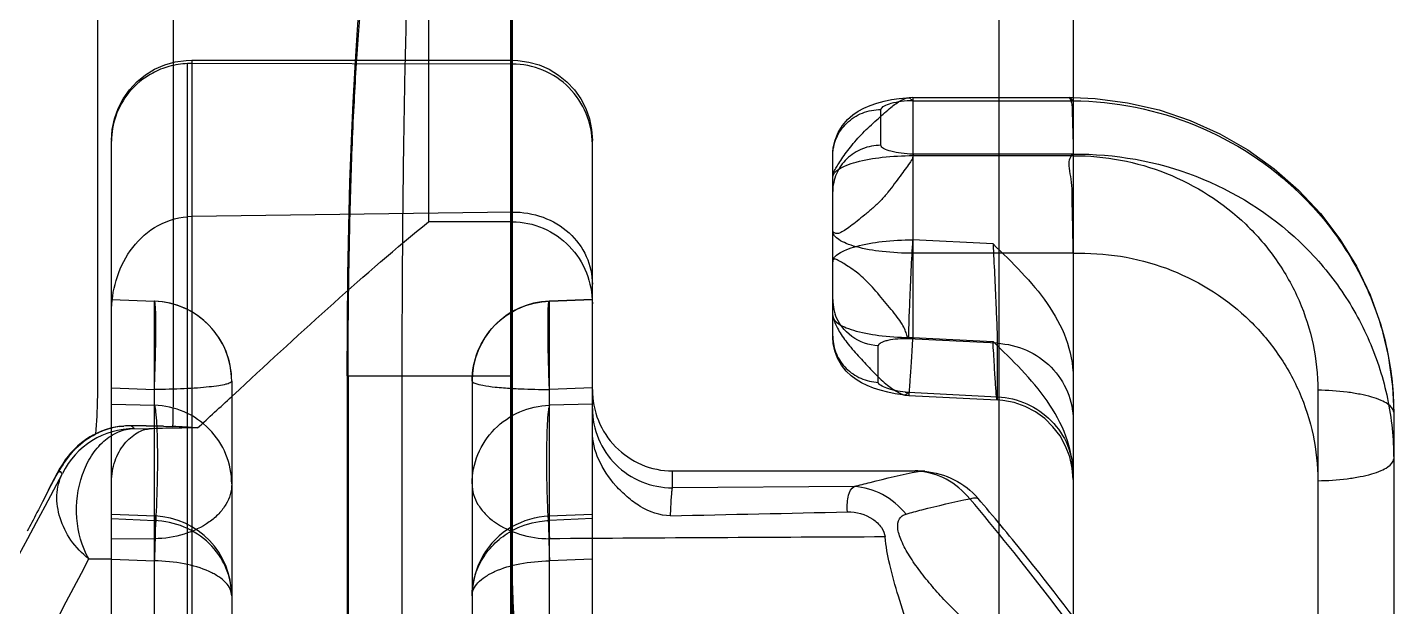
# Model space of a CAD drawing. Header units: millimetres. Extents: x 28656 to 29764, y -21384 to -20601.
# Drawn here: x 28895.61 to 28904.3, y -20733.24 to -20729.55 of the extents above; entities that cross this region are included whole.
import ezdxf

# ---------------------------------------------------------------- set-up
doc = ezdxf.new("R2010")
doc.units = ezdxf.units.MM
doc.header["$LTSCALE"] = 8
doc.layers.add('Cav-cor', color=30, linetype='Continuous')
doc.layers.add('dim', color=3, linetype='Continuous', lineweight=15)

# ---------------------------------------------------------------- blocks, each defined once
blk = doc.blocks.new('20160903.083130')
at = {"layer": 'Cav-cor', "color": 241}
for p, q in [((-0.8968, 53.6304), (-0.8968, 51.349)), ((-0.2369, 23.4378), (-0.2369, 53.3917)), ((0.6556, 53.2434), (0.6556, 50.7042)), ((-0.7761, 52.8474), (-0.7761, 51.349)), ((-0.3702, 52.768), (-0.3702, 51.6299)), ((0.5371, 52.6975), (0.5371, 50.6598)), ((-0.2398, 52.2914), (-0.2398, 50.3998)), ((-0.7536, 50.5378), (-0.7536, 51.8818)), ((-0.7469, 51.8869), (-0.7469, 49.0643)), ((-0.7469, 51.8869), (-0.7469, 51.8819)), ((-0.7469, 51.8869), (-0.2369, 51.8869)), ((-0.2369, 51.8809), (-0.7469, 51.882)), ((0.3496, 51.7516), (0.3496, 51.8085)), ((0.4006, 51.8275), (0.3947, 51.8274)), ((0.3949, 51.8274), (0.395, 51.8274)), ((0.395, 51.8274), (0.4006, 51.8226)), ((0.4006, 51.8275), (0.4006, 51.4458)), ((0.4006, 51.8275), (0.6498, 51.8275)), ((0.4006, 51.8226), (0.6556, 51.8226)), ((0.6556, 51.8226), (0.6493, 51.8275)), ((0.6497, 51.8275), (0.6556, 51.8275)), ((-0.8744, 46.3274), (-0.8744, 51.7583)), ((-0.1094, 46.3274), (-0.1094, 51.7588)), ((0.2731, 51.4466), (0.2731, 51.7364)), ((0.6556, 51.7375), (0.4006, 51.7375)), ((0.4006, 51.7352), (0.6556, 51.7352)), ((-0.7469, 51.6381), (-0.7536, 51.6377)), ((-0.2369, 51.6454), (-0.7469, 51.6381)), ((-0.2369, 51.6299), (-0.3702, 51.6299)), ((0.5281, 51.5947), (0.4006, 51.6011)), ((0.6556, 51.5798), (0.4006, 51.5798)), ((-0.8744, 51.5062), (-0.806, 51.5037)), ((-0.8744, 51.5061), (-0.8062, 51.5036)), ((-0.8062, 51.5037), (-0.8062, 51.5036)), ((-0.8062, 46.7974), (-0.8062, 51.5036)), ((-0.1778, 51.5037), (-0.1094, 51.5062)), ((-0.1094, 51.5061), (-0.1776, 51.5036)), ((-0.1776, 51.5037), (-0.1776, 51.5036)), ((-0.1776, 46.7974), (-0.1776, 51.5036)), ((0.5348, 51.4365), (0.3939, 51.4436)), ((0.4006, 51.4458), (0.5281, 51.4394)), ((0.5348, 51.4365), (0.5348, 51.3514)), ((0.3456, 51.3743), (0.3456, 51.4327)), ((-0.6832, 51.3763), (-0.6832, 46.62)), ((-0.4994, 51.3845), (-0.4994, 49.9584)), ((-0.4994, 51.3845), (-0.2369, 51.3845)), ((-0.498, 51.3845), (-0.498, 49.936)), ((-0.4119, 50.1227), (-0.4119, 51.3845)), ((-0.3007, 51.3763), (-0.3007, 46.62)), ((-0.8744, 51.3655), (-0.8062, 51.363)), ((-0.6832, 51.3519), (-0.671, 51.3631)), ((-0.1094, 51.3655), (-0.1776, 51.363)), ((0.3881, 51.354), (0.3883, 51.354)), ((0.3883, 51.354), (0.3939, 51.3585)), ((0.3939, 51.3585), (0.5348, 51.3514)), ((0.3939, 51.3585), (0.3941, 51.3537)), ((0.3942, 51.3536), (0.5345, 51.3465)), ((1.0448, 51.3619), (1.0448, 50.7249)), ((-0.8744, 51.3395), (-0.8062, 51.338)), ((-0.1094, 51.3395), (-0.1776, 51.338)), ((1.1656, 51.3268), (1.1656, 50.7599)), ((-0.861, 51.3042), (-0.8549, 51.3049)), ((-0.8385, 51.3008), (-0.8148, 51.3003)), ((-0.7918, 51.3047), (-0.8309, 51.3053)), ((-0.8194, 51.3051), (-0.809, 51.305)), ((-0.809, 51.305), (-0.7918, 51.3047)), ((-0.7918, 51.3047), (-0.7768, 51.3042)), ((-0.7377, 51.3018), (-0.7469, 51.3018)), ((-0.9591, 51.2319), (-0.9745, 51.2031)), ((-0.9692, 51.2132), (-0.9559, 51.2381)), ((-0.9559, 51.2381), (-0.958, 51.234)), ((0.0181, 51.2065), (0.0181, 51.2334)), ((0.0181, 51.2334), (0.4043, 51.2334)), ((0.4089, 51.2327), (0.4043, 51.2334)), ((-0.9745, 51.2031), (-0.9692, 51.2132)), ((0.3074, 51.2086), (0.0181, 51.2065)), ((-0.8744, 51.1648), (-0.8051, 51.1618)), ((-0.8744, 51.1575), (-0.8062, 51.1545)), ((-0.8062, 51.1545), (-0.8052, 51.1618)), ((-0.1787, 51.1618), (-0.1094, 51.1648)), ((-0.1776, 51.1545), (-0.1786, 51.1618)), ((-0.1094, 51.1575), (-0.1776, 51.1545)), ((-0.8744, 51.1259), (-0.8062, 51.1255)), ((-0.9105, 51.0936), (-0.8744, 51.0933)), ((-0.8744, 51.0932), (-0.8062, 51.0903)), ((-0.1094, 51.0932), (-0.1776, 51.0903)), ((-0.2369, 51.0578), (-0.2369, 51.0588)), ((-0.2369, 51.0584), (-0.2352, 51.0132)), ((-0.2367, 51.0366), (-0.2367, 51.0376))]:
    blk.add_line(p, q, dxfattribs=at)
for points in [[(-0.487, 51.876), (-0.4838, 51.9275), (-0.4803, 51.9746), (-0.4765, 52.0176), (-0.4726, 52.0568)], [(-0.8744, 51.7594), (-0.8732, 51.7768), (-0.8697, 51.7938), (-0.8639, 51.8102), (-0.8559, 51.8256), (-0.8459, 51.8398), (-0.8341, 51.8525), (-0.8206, 51.8635), (-0.8058, 51.8726), (-0.7898, 51.8795), (-0.7731, 51.8842), (-0.7559, 51.8866), (-0.7469, 51.8869)], [(-0.4994, 51.3845), (-0.4991, 51.4638), (-0.4982, 51.5454), (-0.4968, 51.6218), (-0.495, 51.6929), (-0.4927, 51.7589), (-0.49, 51.8199), (-0.487, 51.876)], [(-0.2369, 51.8869), (-0.2279, 51.8865), (-0.2107, 51.8841), (-0.194, 51.8794), (-0.1781, 51.8725), (-0.1632, 51.8634), (-0.1498, 51.8524), (-0.1379, 51.8397), (-0.1279, 51.8255), (-0.1199, 51.8101), (-0.1141, 51.7937), (-0.1106, 51.7767), (-0.1094, 51.7594)], [(0.2731, 51.7364), (0.2739, 51.7476), (0.2767, 51.7598), (0.2817, 51.772), (0.2886, 51.7832), (0.2968, 51.7927), (0.3053, 51.8002), (0.3138, 51.806), (0.3227, 51.8109), (0.3325, 51.8152), (0.3433, 51.8188), (0.3547, 51.8218), (0.3667, 51.8243), (0.3788, 51.826), (0.3906, 51.8272), (0.3948, 51.8274)], [(0.6556, 51.8275), (0.6906, 51.8259), (0.7421, 51.8194), (0.7926, 51.8078), (0.8418, 51.7913), (0.889, 51.77), (0.9338, 51.7443), (0.9757, 51.7143), (1.0143, 51.6804), (1.0492, 51.6429), (1.08, 51.6023), (1.1064, 51.559), (1.1281, 51.5134), (1.1451, 51.466), (1.157, 51.4173), (1.1638, 51.3677), (1.1656, 51.3268)], [(0.3881, 51.354), (0.3841, 51.3545), (0.3725, 51.3562), (0.3605, 51.3586), (0.3488, 51.3617), (0.3378, 51.3652), (0.3278, 51.3692), (0.3187, 51.3737), (0.3105, 51.3788), (0.3025, 51.3848), (0.2945, 51.3924), (0.2869, 51.4019), (0.2806, 51.4129), (0.2762, 51.4246), (0.2738, 51.4361), (0.2731, 51.4464)], [(0.6556, 51.2195), (0.6542, 51.2378), (0.6502, 51.2558), (0.6437, 51.273), (0.6347, 51.2891), (0.6235, 51.3037), (0.6103, 51.3166), (0.5955, 51.3274), (0.5792, 51.336), (0.5618, 51.3421), (0.5437, 51.3457), (0.5345, 51.3465)]]:
    blk.add_lwpolyline(points, dxfattribs=at)
for centre, radius, start, end in [((-0.7472, 51.7541), 0.1279, 89.8887, 92.8786), ((-0.8107, 51.3763), 0.1275, 0, 87.911), ((-0.1732, 51.3763), 0.1275, 92.088, 180), ((0.3441, 51.5061), 0.071, 180.0254, 192.9011), ((0.3445, 51.5062), 0.0715, 192.924, 199.5152), ((0.3436, 51.4477), 0.0705, 180.0002, 181.0779), ((-12.2289, 63.8624), 17.024, 312.45397, 312.70334), ((0.4006, 51.4809), 0.1274, 264.2623, 267.1161), ((0.4009, 51.4891), 0.1308, 264.5899, 266.9306), ((0.5282, 51.2219), 0.1297, 86.7296, 87.1159), ((-1.5058, 51.3487), 0.609, 354.6734, 0.021), ((-2.1488, 51.3486), 1.3728, 358.1477, 0.0158), ((-0.8435, 51.1779), 0.1275, 97.8747, 151.8374), ((-0.838, 51.1733), 0.1275, 90.0149, 153.9096), ((-0.8423, 51.1777), 0.128, 104.5352, 116.5096), ((-0.8445, 51.1858), 0.1195, 97.9164, 104.509), ((-0.8442, 51.1777), 0.1276, 89.6234, 94.8296), ((-0.8833, 45.211), 6.0945, 89.50736, 89.62436), ((-0.8497, 49.1881), 2.1172, 89.1799, 89.4908), ((-0.9522, 48.1402), 3.1689, 86.1199, 86.8275), ((-0.6942, 51.0725), 0.3088, 146.6565, 147.6885), ((77.0006, 9.3123), 88.5084, 151.732761, 152.943348), ((0.4043, 51.0529), 0.1805, 85.0591, 89.9836), ((0.4149, 51.1429), 0.09, 86.8845, 93.8129), ((-2.1135, 48.9402), 3.4515, 38.784, 40.6722), ((-0.8107, 51.0344), 0.1275, 360, 87.5185), ((-1.7738, 139.674), 88.5299, 271.15776, 271.339968), ((-0.1732, 51.0344), 0.1275, 120.0808, 180), ((1.1562, -143.4275), 194.5575, 90.235525, 90.392789), ((-2.6037, 48.5419), 4.0831, 35.9066, 38.8327), ((0.3881, 51.0593), 0.625, 180, 223.1593), ((0.3871, 51.0525), 0.624, 180.0042, 222.3922), ((0.3863, 51.0524), 0.6232, 180.0002, 181.3611)]:
    blk.add_arc(centre, radius, start, end, dxfattribs=at)
at = {"layer": 'Cav-cor', "color": 241, "extrusion": (0, 0, -1)}
blk.add_ellipse((-0.9086, 51.349), major_axis=(0.1225, 0.25), ratio=0.021902, start_param=2.182808, end_param=2.566728, dxfattribs=at)
at = {"layer": 'Cav-cor', "color": 241}
for points, knots in [([(-0.4119, 51.3845), (-0.4119, 51.4465), (-0.4115, 51.5687), (-0.4096, 51.7474), (-0.4065, 51.9148), (-0.4028, 52.0442), (-0.3991, 52.137), (-0.3962, 52.1969), (-0.393, 52.2493), (-0.3897, 52.2937), (-0.3861, 52.3297), (-0.3824, 52.3572), (-0.379, 52.3748), (-0.3759, 52.3844), (-0.3743, 52.3878), (-0.3734, 52.3891)], [0, 0, 0, 0, 0.184633, 0.364175, 0.532615, 0.683285, 0.749873, 0.809621, 0.861903, 0.906223, 0.942247, 0.969811, 0.988944, 0.995437, 1, 1, 1, 1]), ([(-0.498, 51.3845), (-0.498, 51.4341), (-0.4973, 51.5319), (-0.4943, 51.675), (-0.4892, 51.8088), (-0.4819, 51.9278), (-0.474, 52.0152), (-0.4663, 52.0737), (-0.4607, 52.108), (-0.4548, 52.1355), (-0.4488, 52.1562), (-0.4428, 52.1703), (-0.4376, 52.1772), (-0.4349, 52.1787)], [0, 0, 0, 0, 0.185528, 0.366107, 0.535565, 0.68673, 0.812503, 0.86407, 0.907473, 0.942523, 0.969276, 0.9881, 1, 1, 1, 1]), ([(-0.7536, 51.8818), (-0.7635, 51.8811), (-0.7827, 51.8783), (-0.8159, 51.8648), (-0.8477, 51.839), (-0.8697, 51.7998), (-0.8744, 51.7718), (-0.8744, 51.7583)], [0, 0, 0, 0, 0.157155, 0.30394, 0.561297, 0.787313, 1, 1, 1, 1]), ([(-0.1094, 51.7535), (-0.1094, 51.7701), (-0.1161, 51.8035), (-0.1444, 51.8458), (-0.1868, 51.8742), (-0.2203, 51.8808), (-0.2369, 51.8809)], [0, 0, 0, 0, 0.249345, 0.499331, 0.749708, 1, 1, 1, 1]), ([(0.2731, 51.7), (0.2731, 51.7023), (0.2736, 51.7069), (0.2769, 51.7137), (0.2816, 51.7212), (0.2876, 51.7304), (0.295, 51.7408), (0.3066, 51.7558), (0.3233, 51.7743), (0.3449, 51.7935), (0.3638, 51.8106), (0.3796, 51.8228), (0.3905, 51.8272), (0.3951, 51.8274)], [0, 0, 0, 0, 0.038142, 0.075633, 0.123434, 0.185109, 0.25687, 0.334724, 0.50078, 0.668485, 0.812653, 0.92336, 1, 1, 1, 1]), ([(0.2731, 51.735), (0.2731, 51.7446), (0.2771, 51.764), (0.2943, 51.7885), (0.3197, 51.8047), (0.3396, 51.8085), (0.3496, 51.8085)], [0, 0, 0, 0, 0.245422, 0.493549, 0.745455, 1, 1, 1, 1]), ([(0.4006, 51.8226), (0.3944, 51.8225), (0.3828, 51.8217), (0.3668, 51.8185), (0.3561, 51.8152), (0.3496, 51.8108), (0.3496, 51.8085)], [0, 0, 0, 0, 0.339681, 0.646077, 0.876148, 1, 1, 1, 1]), ([(0.6492, 51.8275), (0.649, 51.8275), (0.6498, 51.8265), (0.6503, 51.8258), (0.6517, 51.8235), (0.6528, 51.8208), (0.6536, 51.817), (0.654, 51.8126), (0.6541, 51.8075), (0.6542, 51.7993), (0.6546, 51.7874), (0.6551, 51.7716), (0.6555, 51.7539), (0.6556, 51.7416), (0.6556, 51.7352)], [0, 0, 0, 0, 0.004649, 0.020947, 0.046646, 0.079948, 0.120118, 0.167679, 0.222875, 0.285526, 0.431781, 0.602759, 0.79409, 1, 1, 1, 1]), ([(0.6556, 51.8225), (0.7219, 51.8218), (0.8551, 51.7952), (0.9969, 51.7028), (1.0821, 51.6022), (1.1297, 51.5163), (1.159, 51.4234), (1.1656, 51.3588), (1.1656, 51.3268)], [0, 0, 0, 0, 0.253409, 0.505065, 0.63015, 0.754244, 0.877444, 1, 1, 1, 1]), ([(0.3496, 51.7516), (0.3396, 51.7516), (0.3197, 51.7478), (0.2943, 51.7316), (0.2771, 51.7071), (0.2731, 51.6876), (0.2731, 51.6781)], [0, 0, 0, 0, 0.254545, 0.506451, 0.754578, 1, 1, 1, 1]), ([(0.4006, 51.7375), (0.3944, 51.7376), (0.3828, 51.7385), (0.3668, 51.7416), (0.3561, 51.7449), (0.3496, 51.7494), (0.3496, 51.7516)], [0, 0, 0, 0, 0.339681, 0.646077, 0.876148, 1, 1, 1, 1]), ([(0.4006, 51.7375), (0.4015, 51.7358), (0.4001, 51.7301), (0.3951, 51.7228), (0.3882, 51.7132), (0.3798, 51.7022), (0.3707, 51.6898), (0.3609, 51.6765), (0.3497, 51.6635), (0.3371, 51.6517), (0.3244, 51.6411), (0.3125, 51.6314), (0.3018, 51.6231), (0.2924, 51.6165), (0.2849, 51.612), (0.279, 51.6106), (0.2758, 51.6119), (0.2743, 51.6131), (0.2736, 51.6142), (0.2731, 51.6148), (0.2731, 51.615)], [0, 0, 0, 0, 0.032099, 0.081981, 0.145923, 0.220327, 0.303591, 0.393214, 0.485881, 0.578879, 0.668851, 0.75187, 0.825333, 0.887255, 0.934786, 0.966401, 0.978457, 0.988737, 0.99642, 1, 1, 1, 1]), ([(0.2731, 51.7), (0.2731, 51.7055), (0.2818, 51.7138), (0.2954, 51.7202), (0.3185, 51.7278), (0.3539, 51.7335), (0.3843, 51.7352), (0.4006, 51.7352)], [0, 0, 0, 0, 0.120644, 0.217056, 0.338736, 0.644584, 1, 1, 1, 1]), ([(0.6556, 51.5798), (0.6555, 51.5881), (0.6554, 51.6047), (0.6549, 51.6294), (0.6542, 51.6536), (0.6542, 51.6763), (0.6531, 51.6968), (0.6494, 51.7135), (0.6486, 51.7277), (0.6528, 51.7353), (0.6556, 51.7375)], [0, 0, 0, 0, 0.154523, 0.31186, 0.465476, 0.609634, 0.738901, 0.848888, 0.933604, 1, 1, 1, 1]), ([(0.6556, 51.7376), (0.7217, 51.7383), (0.8546, 51.7148), (0.9969, 51.6253), (1.0821, 51.5264), (1.1297, 51.4415), (1.159, 51.3492), (1.1656, 51.2849), (1.1656, 51.2529)], [0, 0, 0, 0, 0.254179, 0.505115, 0.629735, 0.753554, 0.876851, 1, 1, 1, 1]), ([(0.6556, 51.7351), (0.7059, 51.7352), (0.8073, 51.7161), (0.9155, 51.6468), (0.9807, 51.5707), (1.0172, 51.5057), (1.0397, 51.4352), (1.0448, 51.3862), (1.0448, 51.3619)], [0, 0, 0, 0, 0.253162, 0.504937, 0.630131, 0.754306, 0.877519, 1, 1, 1, 1]), ([(-0.8744, 51.4856), (-0.8744, 51.5027), (-0.8696, 51.5375), (-0.847, 51.5857), (-0.808, 51.6243), (-0.772, 51.6367), (-0.7536, 51.6377)], [0, 0, 0, 0, 0.242482, 0.48791, 0.739873, 1, 1, 1, 1]), ([(-0.2369, 51.6454), (-0.2203, 51.6456), (-0.1872, 51.6401), (-0.1448, 51.615), (-0.1161, 51.5766), (-0.1094, 51.5456), (-0.1094, 51.5305)], [0, 0, 0, 0, 0.262952, 0.517195, 0.761384, 1, 1, 1, 1]), ([(-0.671, 51.3631), (-0.6212, 51.4091), (-0.5228, 51.5002), (-0.4216, 51.5882), (-0.3702, 51.6299)], [0, 0, 0, 0, 0.506271, 1, 1, 1, 1]), ([(-0.2369, 51.6299), (-0.2201, 51.6299), (-0.1862, 51.6229), (-0.1438, 51.5934), (-0.1159, 51.5501), (-0.1094, 51.5162), (-0.1094, 51.4994)], [0, 0, 0, 0, 0.249902, 0.499863, 0.749905, 1, 1, 1, 1]), ([(0.4006, 51.5798), (0.3843, 51.5798), (0.3539, 51.5815), (0.3185, 51.5872), (0.2954, 51.5948), (0.2818, 51.6012), (0.2731, 51.6095), (0.2731, 51.615)], [0, 0, 0, 0, 0.355416, 0.661264, 0.782944, 0.879356, 1, 1, 1, 1]), ([(0.2731, 51.566), (0.2731, 51.5715), (0.2818, 51.5798), (0.2954, 51.5861), (0.3185, 51.5937), (0.3539, 51.5995), (0.3843, 51.6011), (0.4006, 51.6011)], [0, 0, 0, 0, 0.12064, 0.217046, 0.338724, 0.644557, 1, 1, 1, 1]), ([(0.3939, 51.4436), (0.3939, 51.4512), (0.3946, 51.4714), (0.3966, 51.5239), (0.3988, 51.5688), (0.4006, 51.6011)], [0, 0, 0, 0, 0.144433, 0.385177, 1, 1, 1, 1]), ([(0.5281, 51.5947), (0.5435, 51.5798), (0.5742, 51.5502), (0.6158, 51.5014), (0.6469, 51.4455), (0.6556, 51.4031), (0.6556, 51.3821)], [0, 0, 0, 0, 0.252022, 0.503057, 0.752387, 1, 1, 1, 1]), ([(0.5281, 51.5947), (0.5298, 51.5623), (0.5321, 51.5172), (0.5341, 51.4645), (0.5348, 51.4441), (0.5348, 51.4365)], [0, 0, 0, 0, 0.614262, 0.855408, 1, 1, 1, 1]), ([(0.3939, 51.4436), (0.3924, 51.4452), (0.3906, 51.45), (0.3884, 51.4583), (0.3831, 51.468), (0.3754, 51.4789), (0.366, 51.4907), (0.3519, 51.5076), (0.3374, 51.5246), (0.3223, 51.5403), (0.311, 51.5498), (0.3003, 51.5571), (0.2912, 51.5629), (0.2846, 51.5669), (0.2803, 51.5691), (0.2779, 51.5701), (0.2759, 51.5708), (0.2731, 51.57), (0.2731, 51.5674), (0.2731, 51.566)], [0, 0, 0, 0, 0.035987, 0.081591, 0.141495, 0.215781, 0.299707, 0.389348, 0.576111, 0.665522, 0.746584, 0.817705, 0.877378, 0.924115, 0.942319, 0.956958, 0.967908, 0.97604, 1, 1, 1, 1]), ([(0.6556, 51.5798), (0.7056, 51.5813), (0.8067, 51.5654), (0.9155, 51.499), (0.9808, 51.4248), (1.0173, 51.3607), (1.0397, 51.2908), (1.0448, 51.2421), (1.0448, 51.2178)], [0, 0, 0, 0, 0.254262, 0.505084, 0.629642, 0.753426, 0.876746, 1, 1, 1, 1]), ([(-0.8062, 51.363), (-0.8059, 51.3718), (-0.8052, 51.3894), (-0.8045, 51.415), (-0.804, 51.439), (-0.8038, 51.4602), (-0.8039, 51.4758), (-0.8041, 51.4862), (-0.8044, 51.4922), (-0.8047, 51.4969), (-0.805, 51.5005), (-0.8054, 51.5024), (-0.8057, 51.5037), (-0.806, 51.5037)], [0, 0, 0, 0, 0.188394, 0.373545, 0.546135, 0.69884, 0.825153, 0.876751, 0.919844, 0.953868, 0.978538, 0.993782, 1, 1, 1, 1]), ([(-0.6832, 51.3763), (-0.6832, 51.3925), (-0.6895, 51.4253), (-0.7167, 51.467), (-0.7575, 51.4956), (-0.79, 51.503), (-0.8062, 51.5036)], [0, 0, 0, 0, 0.249867, 0.499841, 0.749896, 1, 1, 1, 1]), ([(-0.3007, 51.3763), (-0.3007, 51.3925), (-0.2943, 51.4253), (-0.2672, 51.467), (-0.2264, 51.4956), (-0.1938, 51.503), (-0.1776, 51.5036)], [0, 0, 0, 0, 0.249867, 0.499841, 0.749896, 1, 1, 1, 1]), ([(-0.1776, 51.363), (-0.178, 51.3718), (-0.1786, 51.3894), (-0.1793, 51.415), (-0.1798, 51.439), (-0.18, 51.4602), (-0.1799, 51.4758), (-0.1797, 51.4862), (-0.1795, 51.4922), (-0.1792, 51.4969), (-0.1788, 51.5005), (-0.1785, 51.5024), (-0.1781, 51.5037), (-0.1778, 51.5037)], [0, 0, 0, 0, 0.188394, 0.373545, 0.546135, 0.69884, 0.825153, 0.876751, 0.919844, 0.953868, 0.978538, 0.993782, 1, 1, 1, 1]), ([(0.2731, 51.4809), (0.2731, 51.4754), (0.2818, 51.4671), (0.2954, 51.4607), (0.3185, 51.4532), (0.3539, 51.4474), (0.3843, 51.4458), (0.4006, 51.4458)], [0, 0, 0, 0, 0.12064, 0.217046, 0.338724, 0.644557, 1, 1, 1, 1]), ([(0.2731, 51.4809), (0.2731, 51.4795), (0.2743, 51.4756), (0.2766, 51.4687), (0.2808, 51.46), (0.2887, 51.4465), (0.3022, 51.4291), (0.3212, 51.4087), (0.3399, 51.388), (0.3561, 51.373), (0.3684, 51.3638), (0.3763, 51.3588), (0.3826, 51.3557), (0.3864, 51.3542), (0.3879, 51.3541)], [0, 0, 0, 0, 0.02423, 0.068678, 0.125321, 0.189327, 0.336503, 0.501453, 0.667286, 0.815072, 0.877997, 0.931726, 0.973471, 1, 1, 1, 1]), ([(0.3456, 51.4327), (0.3307, 51.4334), (0.301, 51.4435), (0.282, 51.4686), (0.2772, 51.4824)], [0, 0, 0, 0, 0.505279, 1, 1, 1, 1]), ([(0.2731, 51.4464), (0.2733, 51.4373), (0.2773, 51.4187), (0.2934, 51.3953), (0.3172, 51.3792), (0.3361, 51.3748), (0.3456, 51.3743)], [0, 0, 0, 0, 0.24557, 0.493734, 0.745518, 1, 1, 1, 1]), ([(0.3939, 51.4436), (0.3881, 51.4438), (0.377, 51.4436), (0.3639, 51.4419), (0.3549, 51.4395), (0.3497, 51.4374), (0.3456, 51.4347), (0.3456, 51.4327)], [0, 0, 0, 0, 0.341966, 0.64848, 0.775193, 0.877628, 1, 1, 1, 1]), ([(0.3942, 51.3536), (0.3943, 51.3536), (0.3943, 51.3544), (0.3946, 51.3554), (0.3948, 51.3576), (0.3951, 51.3604), (0.3954, 51.3641), (0.3959, 51.3704), (0.3966, 51.3801), (0.3975, 51.3936), (0.3985, 51.4094), (0.3995, 51.427), (0.4002, 51.4394), (0.4006, 51.4458)], [0, 0, 0, 0, 0.004746, 0.018309, 0.040691, 0.071766, 0.111383, 0.15927, 0.278414, 0.426195, 0.598852, 0.792058, 1, 1, 1, 1]), ([(0.5345, 51.3465), (0.5343, 51.3465), (0.5343, 51.3474), (0.534, 51.3484), (0.5339, 51.3506), (0.5335, 51.3534), (0.5332, 51.3572), (0.5327, 51.3636), (0.532, 51.3733), (0.5311, 51.3869), (0.5302, 51.4028), (0.5291, 51.4205), (0.5284, 51.4329), (0.5281, 51.4394)], [0, 0, 0, 0, 0.004934, 0.018681, 0.04127, 0.072578, 0.112383, 0.160429, 0.279874, 0.427738, 0.600123, 0.792535, 1, 1, 1, 1]), ([(0.6556, 51.2268), (0.6556, 51.2478), (0.6469, 51.2902), (0.6158, 51.3461), (0.5742, 51.3949), (0.5435, 51.4245), (0.5281, 51.4394)], [0, 0, 0, 0, 0.247613, 0.496943, 0.747978, 1, 1, 1, 1]), ([(0.5348, 51.4365), (0.5507, 51.4357), (0.5825, 51.4282), (0.6225, 51.4007), (0.6493, 51.3609), (0.6556, 51.3295), (0.6556, 51.3141)], [0, 0, 0, 0, 0.254532, 0.506312, 0.754433, 1, 1, 1, 1]), ([(-0.6832, 51.3763), (-0.6832, 51.3751), (-0.6869, 51.3727), (-0.6936, 51.3709), (-0.7051, 51.3687), (-0.72, 51.3668), (-0.7384, 51.3652), (-0.7675, 51.3635), (-0.7904, 51.363), (-0.8062, 51.363)], [0, 0, 0, 0, 0.027653, 0.086475, 0.178592, 0.301218, 0.450348, 0.620803, 1, 1, 1, 1]), ([(-0.3007, 51.3763), (-0.3007, 51.3756), (-0.2992, 51.374), (-0.2936, 51.3717), (-0.2815, 51.369), (-0.262, 51.3665), (-0.2466, 51.3653), (-0.2379, 51.3648)], [0, 0, 0, 0, 0.031313, 0.087186, 0.286714, 0.597237, 1, 1, 1, 1]), ([(0.3886, 51.3589), (0.3832, 51.3594), (0.3733, 51.3609), (0.3598, 51.3646), (0.3508, 51.3682), (0.3456, 51.3723), (0.3456, 51.3743)], [0, 0, 0, 0, 0.34293, 0.646791, 0.874109, 1, 1, 1, 1]), ([(-0.2379, 51.3648), (-0.2332, 51.3645), (-0.2131, 51.3635), (-0.193, 51.363), (-0.1776, 51.363)], [0, 0, 0, 0, 0.234756, 1, 1, 1, 1]), ([(-0.1094, 51.3628), (-0.1094, 51.3461), (-0.1029, 51.3124), (-0.0748, 51.2695), (-0.0324, 51.2403), (0.0014, 51.2334), (0.0181, 51.2334)], [0, 0, 0, 0, 0.249923, 0.499673, 0.74965, 1, 1, 1, 1]), ([(0.5348, 51.3514), (0.5348, 51.3507), (0.5347, 51.3495), (0.5347, 51.3479), (0.5346, 51.3472), (0.5346, 51.3465), (0.5345, 51.3465)], [0, 0, 0, 0, 0.433227, 0.744824, 0.933142, 1, 1, 1, 1]), ([(0.5356, 51.3514), (0.5515, 51.3505), (0.5831, 51.3429), (0.6228, 51.3154), (0.6494, 51.2756), (0.6556, 51.2444), (0.6556, 51.229)], [0, 0, 0, 0, 0.254553, 0.506304, 0.754422, 1, 1, 1, 1]), ([(1.1656, 51.3268), (1.1656, 51.332), (1.1575, 51.3401), (1.1447, 51.3463), (1.1297, 51.3515), (1.1116, 51.3557), (1.083, 51.3602), (1.0604, 51.3616), (1.0448, 51.3619)], [0, 0, 0, 0, 0.121269, 0.217059, 0.337639, 0.480715, 0.642375, 1, 1, 1, 1]), ([(-0.6832, 51.2129), (-0.6832, 51.2288), (-0.6895, 51.2611), (-0.7168, 51.3021), (-0.7576, 51.3302), (-0.79, 51.3375), (-0.8062, 51.338)], [0, 0, 0, 0, 0.247978, 0.497125, 0.747944, 1, 1, 1, 1]), ([(-0.8062, 51.338), (-0.8051, 51.3346), (-0.8039, 51.3246), (-0.8024, 51.3061), (-0.8016, 51.281), (-0.8013, 51.2511), (-0.8017, 51.2185), (-0.8029, 51.1763), (-0.8045, 51.1452), (-0.8062, 51.1255)], [0, 0, 0, 0, 0.051544, 0.140629, 0.261219, 0.404987, 0.561809, 0.720552, 1, 1, 1, 1]), ([(-0.3007, 51.2129), (-0.3007, 51.2288), (-0.2943, 51.2611), (-0.267, 51.3021), (-0.2262, 51.3302), (-0.1938, 51.3375), (-0.1776, 51.338)], [0, 0, 0, 0, 0.247978, 0.497125, 0.747944, 1, 1, 1, 1]), ([(-0.1776, 51.338), (-0.1781, 51.3366), (-0.1788, 51.333), (-0.1802, 51.3231), (-0.1814, 51.3061), (-0.1822, 51.281), (-0.1825, 51.2511), (-0.1822, 51.2185), (-0.181, 51.1763), (-0.1793, 51.1452), (-0.1776, 51.1255)], [0, 0, 0, 0, 0.020862, 0.051593, 0.140673, 0.261257, 0.405017, 0.561832, 0.720567, 1, 1, 1, 1]), ([(-0.1094, 51.3328), (-0.1094, 51.3164), (-0.1028, 51.2831), (-0.0743, 51.2411), (-0.032, 51.2131), (0.0015, 51.2065), (0.0181, 51.2065)], [0, 0, 0, 0, 0.248938, 0.498499, 0.74894, 1, 1, 1, 1]), ([(-0.8549, 51.3049), (-0.8764, 51.303), (-0.919, 51.2878), (-0.9485, 51.2534), (-0.958, 51.234)], [0, 0, 0, 0, 0.500022, 1, 1, 1, 1]), ([(-0.9394, 51.2599), (-0.9368, 51.2632), (-0.9254, 51.2762), (-0.911, 51.2864), (-0.8994, 51.2922)], [0, 0, 0, 0, 0.24684, 1, 1, 1, 1]), ([(-0.9106, 51.0936), (-0.9217, 51.1132), (-0.934, 51.159), (-0.927, 51.2169), (-0.9079, 51.2574), (-0.8884, 51.281), (-0.8646, 51.2967), (-0.8467, 51.3007), (-0.838, 51.3008)], [0, 0, 0, 0, 0.265554, 0.540406, 0.669937, 0.789213, 0.898197, 1, 1, 1, 1]), ([(-0.8744, 51.2159), (-0.8744, 51.2272), (-0.8709, 51.2491), (-0.8559, 51.2764), (-0.8384, 51.2921), (-0.8242, 51.2987), (-0.8177, 51.3002), (-0.8147, 51.3003)], [0, 0, 0, 0, 0.303934, 0.582267, 0.822314, 0.921165, 1, 1, 1, 1]), ([(-0.8385, 51.3008), (-0.8392, 51.3016), (-0.8405, 51.3035), (-0.8424, 51.3047), (-0.8434, 51.3053)], [0, 0, 0, 0, 0.484783, 1, 1, 1, 1]), ([(-0.7469, 51.3018), (-0.7552, 51.3018), (-0.7778, 51.3016), (-0.8004, 51.301), (-0.8148, 51.3003)], [0, 0, 0, 0, 0.364102, 1, 1, 1, 1]), ([(0.015, 51.1622), (-0.0018, 51.1618), (-0.0272, 51.1714), (-0.0541, 51.1916), (-0.0783, 51.2152), (-0.1009, 51.2489), (-0.1094, 51.2804), (-0.1094, 51.2953)], [0, 0, 0, 0, 0.257553, 0.386753, 0.516766, 0.77297, 1, 1, 1, 1]), ([(1.0448, 51.2178), (1.0604, 51.218), (1.083, 51.2194), (1.1116, 51.2239), (1.1297, 51.2281), (1.1447, 51.2333), (1.1575, 51.2395), (1.1656, 51.2476), (1.1656, 51.2529)], [0, 0, 0, 0, 0.357629, 0.519291, 0.662367, 0.782946, 0.878734, 1, 1, 1, 1]), ([(-0.9692, 51.2132), (-0.9681, 51.2152), (-0.9637, 51.2235), (-0.9589, 51.2316), (-0.9551, 51.2375)], [0, 0, 0, 0, 0.244369, 1, 1, 1, 1]), ([(-0.9106, 51.0936), (-0.9213, 51.1021), (-0.9405, 51.1215), (-0.9577, 51.1572), (-0.9637, 51.1946), (-0.9577, 51.2187), (-0.9525, 51.2294)], [0, 0, 0, 0, 0.268811, 0.527325, 0.766303, 1, 1, 1, 1]), ([(-0.953, 51.2285), (-0.9539, 51.2295), (-0.9543, 51.2335), (-0.958, 51.2312), (-0.9591, 51.2319)], [0, 0, 0, 0, 0.511921, 1, 1, 1, 1]), ([(0.3074, 51.2086), (0.3157, 51.2109), (0.3494, 51.2198), (0.3833, 51.2274), (0.4089, 51.2327)], [0, 0, 0, 0, 0.248287, 1, 1, 1, 1]), ([(0.4912, 51.1892), (0.4808, 51.2017), (0.456, 51.2228), (0.4244, 51.2319), (0.4089, 51.2327)], [0, 0, 0, 0, 0.511514, 1, 1, 1, 1]), ([(0.4198, 51.2328), (0.4359, 51.2314), (0.4677, 51.2223), (0.4938, 51.2019), (0.5043, 51.1897)], [0, 0, 0, 0, 0.500815, 1, 1, 1, 1]), ([(-0.6832, 51.2129), (-0.6832, 51.2072), (-0.6847, 51.1957), (-0.6921, 51.1794), (-0.7036, 51.1645), (-0.7247, 51.1464), (-0.7594, 51.1307), (-0.7902, 51.1255), (-0.8062, 51.1255)], [0, 0, 0, 0, 0.103116, 0.20763, 0.320108, 0.441817, 0.709267, 1, 1, 1, 1]), ([(-0.3007, 51.2129), (-0.3007, 51.2072), (-0.2991, 51.1957), (-0.2918, 51.1794), (-0.2803, 51.1645), (-0.2591, 51.1464), (-0.2244, 51.1307), (-0.1936, 51.1255), (-0.1776, 51.1255)], [0, 0, 0, 0, 0.103116, 0.20763, 0.320108, 0.441817, 0.709267, 1, 1, 1, 1]), ([(0.015, 51.1622), (0.0154, 51.1718), (0.016, 51.1846), (0.0171, 51.1994), (0.0177, 51.2046), (0.0181, 51.2065)], [0, 0, 0, 0, 0.651925, 0.865462, 1, 1, 1, 1]), ([(0.2965, 51.1683), (0.2961, 51.1732), (0.296, 51.1821), (0.2978, 51.1963), (0.3026, 51.2058), (0.3074, 51.2086)], [0, 0, 0, 0, 0.340214, 0.614512, 1, 1, 1, 1]), ([(0.3898, 51.1647), (0.3794, 51.1772), (0.3544, 51.1983), (0.3229, 51.2076), (0.3074, 51.2086)], [0, 0, 0, 0, 0.511343, 1, 1, 1, 1]), ([(0.3898, 51.1647), (0.3981, 51.1671), (0.4316, 51.1762), (0.4656, 51.1839), (0.4912, 51.1892)], [0, 0, 0, 0, 0.248125, 1, 1, 1, 1]), ([(0.4912, 51.1892), (0.4937, 51.1899), (0.498, 51.1908), (0.5026, 51.1904), (0.5042, 51.1897)], [0, 0, 0, 0, 0.589799, 1, 1, 1, 1]), ([(0.9404, 50.5372), (0.8767, 50.6539), (0.7373, 50.8791), (0.5758, 51.0888), (0.4912, 51.1892)], [0, 0, 0, 0, 0.503067, 1, 1, 1, 1]), ([(-0.8051, 51.1618), (-0.805, 51.1618), (-0.805, 51.1612), (-0.8048, 51.1604), (-0.8048, 51.1588), (-0.8047, 51.1567), (-0.8047, 51.1539), (-0.8047, 51.1491), (-0.8048, 51.1417), (-0.805, 51.1313), (-0.8053, 51.1191), (-0.8057, 51.1052), (-0.806, 51.0954), (-0.8062, 51.0903)], [0, 0, 0, 0, 0.004835, 0.018035, 0.039736, 0.069836, 0.108209, 0.154718, 0.271224, 0.417075, 0.589799, 0.785664, 1, 1, 1, 1]), ([(-0.6832, 51.0344), (-0.6832, 51.0497), (-0.6896, 51.081), (-0.7171, 51.1203), (-0.7579, 51.1471), (-0.7901, 51.1538), (-0.8062, 51.1545)], [0, 0, 0, 0, 0.243159, 0.490367, 0.743158, 1, 1, 1, 1]), ([(-0.2379, 51.138), (-0.2242, 51.1456), (-0.2037, 51.1522), (-0.1829, 51.1543), (-0.1776, 51.1545)], [0, 0, 0, 0, 0.748569, 1, 1, 1, 1]), ([(-0.1787, 51.1618), (-0.1788, 51.1618), (-0.1789, 51.1612), (-0.179, 51.1604), (-0.179, 51.1588), (-0.1791, 51.1567), (-0.1791, 51.1539), (-0.1791, 51.1491), (-0.179, 51.1417), (-0.1788, 51.1313), (-0.1785, 51.1191), (-0.1781, 51.1052), (-0.1778, 51.0954), (-0.1776, 51.0903)], [0, 0, 0, 0, 0.00484, 0.018045, 0.03975, 0.069853, 0.108229, 0.15474, 0.271247, 0.417096, 0.589815, 0.785673, 1, 1, 1, 1]), ([(0.2965, 51.1683), (0.3104, 51.1686), (0.3318, 51.1628), (0.3506, 51.1449), (0.3559, 51.1337), (0.3564, 51.1284)], [0, 0, 0, 0, 0.542346, 0.793132, 1, 1, 1, 1]), ([(0.4746, 51.0041), (0.4671, 51.0113), (0.4524, 51.0261), (0.4315, 51.0492), (0.4121, 51.0731), (0.3953, 51.0971), (0.3842, 51.1171), (0.3785, 51.1323), (0.3758, 51.1441), (0.3767, 51.1555), (0.3835, 51.1624), (0.3876, 51.1641), (0.3898, 51.1647)], [0, 0, 0, 0, 0.155728, 0.312722, 0.467978, 0.617052, 0.751544, 0.809698, 0.859534, 0.934428, 0.966366, 1, 1, 1, 1]), ([(-0.3007, 51.0344), (-0.3007, 51.0448), (-0.2978, 51.0657), (-0.285, 51.0949), (-0.2648, 51.1199), (-0.2473, 51.1327), (-0.2379, 51.138)], [0, 0, 0, 0, 0.246032, 0.493486, 0.744836, 1, 1, 1, 1]), ([(0.4189, 50.9253), (0.4103, 50.9429), (0.3955, 50.9788), (0.3775, 51.0322), (0.3639, 51.0818), (0.3576, 51.1137), (0.3564, 51.1284)], [0, 0, 0, 0, 0.275517, 0.545002, 0.792288, 1, 1, 1, 1]), ([(-1.7591, 49.4604), (-1.6775, 49.62), (-1.5221, 49.9212), (-1.2394, 50.4657), (-1.0379, 50.8504), (-0.9105, 51.0936)], [0, 0, 0, 0, 0.29215, 0.552454, 1, 1, 1, 1]), ([(-0.6832, 51.0344), (-0.6832, 51.0381), (-0.685, 51.0459), (-0.6925, 51.0564), (-0.7042, 51.0658), (-0.726, 51.0774), (-0.7606, 51.0872), (-0.7903, 51.09), (-0.8062, 51.0903)], [0, 0, 0, 0, 0.075285, 0.161014, 0.262986, 0.382905, 0.670873, 1, 1, 1, 1]), ([(-0.3007, 51.0344), (-0.3007, 51.0381), (-0.2988, 51.0459), (-0.2913, 51.0564), (-0.2796, 51.0658), (-0.2578, 51.0774), (-0.2233, 51.0872), (-0.1935, 51.09), (-0.1776, 51.0903)], [0, 0, 0, 0, 0.075285, 0.161014, 0.262986, 0.382905, 0.670873, 1, 1, 1, 1])]:
    blk.add_open_spline(points, degree=3, knots=knots, dxfattribs=at)
for points in [[(-0.9394, 51.2599), (-0.946, 51.2536), (-0.9516, 51.2461), (-0.9559, 51.2381)], [(-0.9521, 51.2422), (-0.9481, 51.2483), (-0.9439, 51.2542), (-0.9394, 51.2599)], [(-0.2371, 51.1448), (-0.2195, 51.1549), (-0.1989, 51.1609), (-0.1787, 51.1618)]]:
    blk.add_open_spline(points, degree=3, dxfattribs=at)

msp = doc.modelspace()

# ---------------------------------------------------------------- linework, layer by layer
at = {"layer": 'Cav-cor', "color": 241}
msp.add_line((28898.6949, -20703.2659), (28898.6949, -20943.2659), dxfattribs=at)

# ---------------------------------------------------------------- block references
at = {"layer": 'dim', "xscale": 4, "yscale": 4, "zscale": 4}
msp.add_blockref('20160903.083130', (28899.6425, -20937.3073), dxfattribs=at)

doc.saveas('drawing.dxf')
